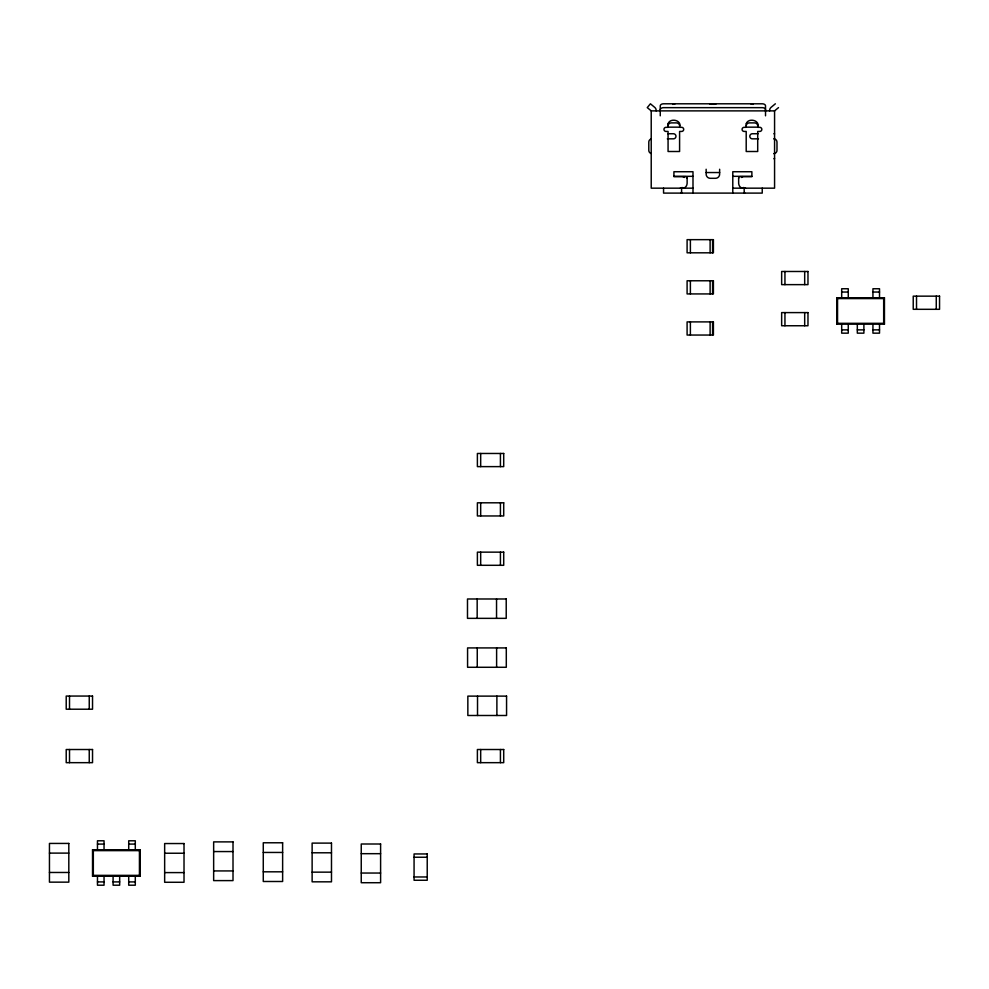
<?xml version="1.0" encoding="UTF-8"?>
<svg xmlns="http://www.w3.org/2000/svg" width="989" height="989" viewBox="0 0 989 989"><rect width="100%" height="100%" fill="white"/><g stroke="black" fill="none" stroke-linecap="round" stroke-linejoin="round"><path stroke-width="1.48" d="M660.256 115.812L660.256 110.385M742.677 188.17A5.205 4.265 -90 0 1 738.659 183.435L738.647 178.205M774.572 158.388L773.88 158.735M92.533 876.155L93.325 875.364L139.437 875.364L140.228 876.155L140.228 849.835L92.533 849.835L92.533 876.155L140.228 876.155M92.533 849.835L93.325 850.627L139.437 850.627L140.228 849.835M836.756 324.108L837.547 323.329L883.672 323.329L884.45 324.108L884.45 297.8L836.756 297.8L836.756 324.108L884.45 324.108M836.756 297.8L837.547 298.579L883.672 298.579L884.45 297.8M775.364 103.796L771.358 107.121A4.191 4.191 0 0 0 769.64 110.879M656.152 110.879A4.191 4.191 0 0 0 654.421 107.121L650.416 103.796L647.263 107.603L651.219 110.879L774.572 110.879L778.516 107.603M668.07 127.161L679.591 127.161M746.201 127.161L757.71 127.161M667.847 133.738L673.422 133.738A2.547 2.547 0 0 1 675.969 136.284A2.547 2.547 0 0 1 673.422 138.831L667.328 138.831M758.093 133.738L752.369 133.738A2.547 2.547 0 0 0 749.81 136.284A2.547 2.547 0 0 0 752.369 138.831L758.464 138.831M773.88 133.738L774.548 133.886M706.146 172.543L719.633 172.543M673.917 176.326L692.992 176.326M732.787 176.326L751.875 176.326M692.992 188.17L651.219 188.17L651.219 110.879M732.787 188.17L774.572 188.17L774.572 110.879M841.688 292.039L848.265 292.039M872.941 292.039L879.518 292.039M841.688 329.869L848.265 329.869M857.315 329.869L863.891 329.869M872.941 329.869L879.518 329.869M97.466 844.087L104.043 844.087M128.718 844.087L135.295 844.087M213.649 851.566L233.008 851.566M263.272 852.456L282.631 852.456M312.128 852.79L331.488 852.79M49.45 853.111L68.81 853.111M164.656 853.235L184.016 853.235M361.245 853.68L380.604 853.68M414.07 857.24L427.223 857.24M213.649 870.926L233.008 870.926M263.272 871.816L282.631 871.816M312.128 872.15L331.488 872.15M49.45 872.471L68.81 872.471M164.656 872.595L184.016 872.595M361.245 873.04L380.604 873.04M414.07 876.971L427.223 876.971M97.466 881.904L104.043 881.904M113.092 881.904L119.669 881.904M128.718 881.904L135.295 881.904M687.132 178.205L687.132 183.435A5.205 4.265 90 0 1 683.102 188.17M936.262 296.156L936.262 309.31M916.519 296.156L916.519 309.31M883.672 298.579L883.672 323.329M879.518 297.8L879.518 288.751L872.941 288.751L872.941 297.8M879.518 324.108L879.518 333.157L872.941 333.157L872.941 324.108M863.891 324.108L863.891 333.157L857.315 333.157L857.315 324.108M848.265 297.8L848.265 288.751L841.688 288.751L841.688 297.8M848.265 324.108L848.265 333.157L841.688 333.157L841.688 324.108M837.547 298.579L837.547 323.329M804.687 271.481L804.687 284.634M804.687 312.598L804.687 325.752M784.945 271.481L784.945 284.634M784.945 312.598L784.945 325.752M765.523 115.812L765.523 105.848A3.288 2.052 0 0 0 762.235 103.796L663.557 103.796A3.288 2.052 0 0 0 660.256 105.848L660.256 110.879M762.235 188.17L762.235 193.102L663.557 193.102L663.557 188.17M744.556 192.447L744.556 193.102M744.185 188.17L744.185 193.102M732.787 193.102L732.787 171.727L751.875 171.727L751.875 176.66L739.982 176.66A1.644 1.348 -90 0 0 738.635 178.304M719.633 169.255L719.633 174.2A4.117 4.117 0 0 1 715.529 178.304L710.263 178.304A4.117 4.117 0 0 1 706.146 174.2L706.146 169.255M712.587 239.659L712.587 252.813M712.587 280.777L712.587 293.931M712.587 321.895L712.587 335.048M710.114 239.659L710.114 252.813M710.114 280.777L710.114 293.931M710.114 321.895L710.114 335.048M692.992 193.102L692.992 171.727L673.917 171.727L673.917 176.66L685.797 176.66A1.644 1.348 90 0 1 687.145 178.304M690.384 239.659L690.384 252.813M690.384 280.777L690.384 293.931M690.384 321.895L690.384 335.048M681.594 188.17L681.594 193.102M681.236 192.447L681.236 193.102M500.422 453.469L500.422 466.623M500.422 502.808L500.422 515.961M500.422 552.146L500.422 565.3M500.422 749.514L500.422 762.667M496.886 696.12L496.886 715.492M496.54 598.988L496.54 618.348M496.614 647.919L496.614 667.278M480.679 453.469L480.679 466.623M480.679 502.808L480.679 515.961M480.679 552.146L480.679 565.3M480.679 749.514L480.679 762.667M477.526 696.12L477.526 715.492M477.168 598.988L477.168 618.348M477.254 647.919L477.254 667.278M139.437 850.627L139.437 875.364M135.295 849.835L135.295 840.786L128.718 840.786L128.718 849.835M135.295 876.155L135.295 885.204L128.718 885.204L128.718 876.155M119.669 876.155L119.669 885.204L113.092 885.204L113.092 876.155M104.043 849.835L104.043 840.786L97.466 840.786L97.466 849.835M104.043 876.155L104.043 885.204L97.466 885.204L97.466 876.155M93.325 850.627L93.325 875.364M89.245 696.058L89.245 709.212M89.245 749.514L89.245 762.667M69.514 696.058L69.514 709.212M69.514 749.514L69.514 762.667M682.966 176.66A1.644 1.348 90 0 1 684.128 177.488M668.07 125.727A3.288 2.843 0 0 1 671.358 122.883L676.303 122.883A3.288 2.843 0 0 1 679.591 125.727M765.523 109.705A3.288 2.052 0 0 0 762.235 107.653L663.557 107.653A3.288 2.052 0 0 0 660.256 109.705M709.608 103.796A3.288 2.052 0 0 1 711.932 104.401M682.2 187.477A5.205 4.265 90 0 1 680.271 188.17M757.71 125.727A3.288 2.843 0 0 0 754.422 122.883L749.489 122.883A3.288 2.843 0 0 0 746.201 125.727M741.651 177.488A1.644 1.348 -90 0 1 742.813 176.66M745.508 188.17A5.205 4.265 -90 0 1 743.58 187.477M750.725 103.796A3.288 2.052 0 0 1 753.049 104.401M713.86 104.401A3.288 2.052 0 0 1 716.184 103.796M773.695 138.831A3.288 3.288 0 0 1 776.983 142.119L776.983 150.34A3.288 3.288 0 0 1 773.695 153.641M651.232 138.942A3.288 3.288 0 0 0 648.796 142.119L648.796 150.34A3.288 3.288 0 0 0 651.232 153.518M672.743 104.401A3.288 2.052 0 0 1 675.067 103.796M668.181 123.514L668.07 127.321L666.017 127.321A2.052 2.052 0 0 0 663.965 129.374A2.052 2.052 0 0 0 666.017 131.438L668.07 131.438L668.07 151.502L679.591 151.502L679.591 131.438L681.644 131.438A2.052 2.052 0 0 0 683.696 129.374A2.052 2.052 0 0 0 681.644 127.321L679.591 127.321C682.385 120.126 670.258 117.555 668.181 123.514M746.312 123.514L746.201 127.321L744.136 127.321A2.052 2.052 0 0 0 742.084 129.374A2.052 2.052 0 0 0 744.136 131.438L746.201 131.438L746.201 151.502L757.71 151.502L757.71 131.438L759.762 131.438A2.052 2.052 0 0 0 761.827 129.374A2.052 2.052 0 0 0 759.762 127.321L757.71 127.321C760.504 120.126 748.389 117.555 746.312 123.514M713.403 239.659L687.095 239.659L687.095 252.813L713.403 252.813L713.403 239.659M807.976 271.481L781.656 271.481L781.656 284.634L807.976 284.634L807.976 271.481M713.403 280.777L687.095 280.777L687.095 293.931L713.403 293.931L713.403 280.777M939.55 296.156L913.23 296.156L913.23 309.31L939.55 309.31L939.55 296.156M807.976 312.598L781.656 312.598L781.656 325.752L807.976 325.752L807.976 312.598M713.403 321.895L687.095 321.895L687.095 335.048L713.403 335.048L713.403 321.895M503.71 453.469L477.39 453.469L477.39 466.623L503.71 466.623L503.71 453.469M503.71 502.808L477.39 502.808L477.39 515.961L503.71 515.961L503.71 502.808M503.71 552.146L477.39 552.146L477.39 565.3L503.71 565.3L503.71 552.146M506.22 598.988L467.488 598.988L467.488 618.348L506.22 618.348L506.22 598.988M506.294 647.919L467.574 647.919L467.574 667.278L506.294 667.278L506.294 647.919M92.533 696.058L66.214 696.058L66.214 709.212L92.533 709.212L92.533 696.058M506.566 696.12L467.846 696.12L467.846 715.492L506.566 715.492L506.566 696.12M92.533 749.514L66.214 749.514L66.214 762.667L92.533 762.667L92.533 749.514M503.71 749.514L477.39 749.514L477.39 762.667L503.71 762.667L503.71 749.514M233.008 841.886L213.649 841.886L213.649 880.606L233.008 880.606L233.008 841.886M282.631 842.776L263.272 842.776L263.272 881.496L282.631 881.496L282.631 842.776M331.488 843.11L312.128 843.11L312.128 881.829L331.488 881.829L331.488 843.11M68.81 843.432L49.45 843.432L49.45 882.151L68.81 882.151L68.81 843.432M184.016 843.543L164.656 843.543L164.656 882.275L184.016 882.275L184.016 843.543M380.604 844L361.245 844L361.245 882.72L380.604 882.72L380.604 844M427.223 853.952L414.07 853.952L414.07 880.259L427.223 880.259L427.223 853.952"/></g></svg>
